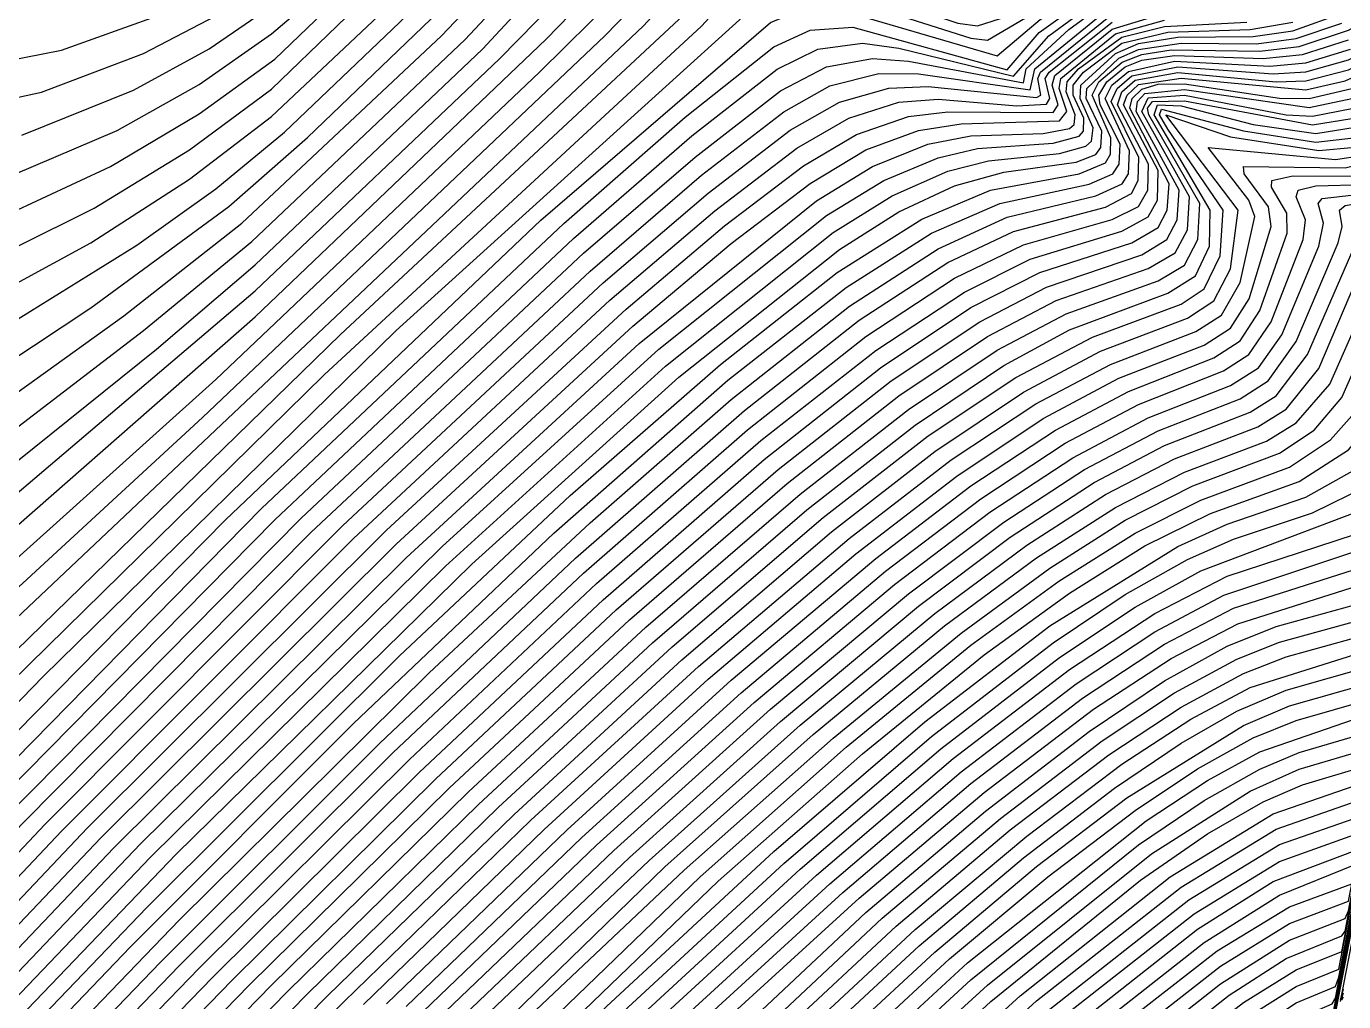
# Model space of a CAD drawing. Header units: inches. Extents: x 2608994 to 2618701, y 1261813 to 1271655.
# Drawn here: x 2616930.8 to 2617412.2, y 1262552.3 to 1262908.6 of the extents above; entities that cross this region are included whole.
import ezdxf

# ---------------------------------------------------------------- set-up
doc = ezdxf.new("R2010")
doc.units = ezdxf.units.IN
doc.header["$MEASUREMENT"] = 0

msp = doc.modelspace()

# ---------------------------------------------------------------- linework, layer by layer
for points, elevation in [([(2617411, 1262552.34), (2617800.97, 1264571.92), (2618072.8, 1266014.81), (2618196.4, 1266682.41), (2618279.2, 1267141.18)], 410), ([(2616766.14, 1262375.32), (2617303.41, 1262494.72), (2617309.55, 1262497.12), (2617345.6, 1262528.8), (2617375.6, 1262552.03), (2617394.8, 1262563.91), (2617411.6, 1262570.64), (2617794.64, 1264558.72), (2617975.6, 1265521.68), (2618206, 1266772.48), (2618268.4, 1267128.17)], 402), ([(2616700.09, 1262362.12), (2617296.59, 1262494.72), (2617301.69, 1262497.12), (2617339.6, 1262530.58), (2617370.4, 1262554.72), (2617391.2, 1262568.07), (2617411.6, 1262576.35), (2617412.8, 1262578.04), (2617520.8, 1263144.33), (2617794.17, 1264558.72), (2617966, 1265473.52), (2618197.6, 1266730.6), (2618260, 1267085.25)], 401), ([(2616451.68, 1262312.92), (2617131.65, 1262462.32), (2617261.37, 1262492.32), (2617267.57, 1262494.72), (2617319.2, 1262540.92), (2617361.2, 1262573.94), (2617388.8, 1262591.26), (2617416.4, 1262602.37), (2617520.8, 1263153.33), (2617787.45, 1264533.52), (2617876, 1265004.25), (2618128, 1266364.51), (2618206, 1266797.91), (2618255.2, 1267084.32)], 397), ([(2617189.84, 1262459.32), (2617363.44, 1262498.32), (2617367.12, 1262499.52), (2617392.4, 1262520.09), (2617404.4, 1262526.6), (2617405.6, 1262529.26), (2617798.65, 1264562.32), (2618044, 1265864.12), (2618174.8, 1266569.07), (2618264.8, 1267065.38)], 409), ([(2616258.68, 1262274.52), (2617060.14, 1262450.32), (2617233.01, 1262489.92), (2617242.68, 1262493.52), (2617304.8, 1262549.62), (2617355.58, 1262589.52), (2617388.8, 1262609.71), (2617418.8, 1262620.2), (2617523.2, 1263172.57), (2617796.08, 1264586.32), (2617985.2, 1265599.93), (2618131.6, 1266397.21), (2618202.4, 1266793.6), (2618246.8, 1267055.65)], 394), ([(2616644.89, 1262351.32), (2617285.74, 1262493.52), (2617292.45, 1262495.92), (2617333.6, 1262532.38), (2617367.2, 1262558.84), (2617392.4, 1262574.79), (2617412.8, 1262582.67), (2617414, 1262585.5), (2617519.6, 1263140.34), (2617793.47, 1264557.52), (2617951.6, 1265399.6), (2618186.84, 1266675.52), (2618251.6, 1267042.43)], 400), ([(2617134.79, 1262448.52), (2617356.67, 1262498.32), (2617388.8, 1262523.73), (2617405.6, 1262532.92), (2617406.8, 1262536.86), (2617798.18, 1264562.32), (2618039.2, 1265841.93), (2618170, 1266547.22), (2618258.8, 1267037.05)], 408), ([(2615757.12, 1262174.92), (2616140.27, 1262261.92), (2616400.53, 1262318.32), (2616696.4, 1262380.17), (2617051.85, 1262458.72), (2617163.38, 1262485.12), (2617175.78, 1262489.92), (2617262.8, 1262570.44), (2617300, 1262601.65), (2617332.92, 1262626.72), (2617375.6, 1262653.23), (2617392.4, 1262660.36), (2617426, 1262669.99), (2617427.2, 1262673.42), (2617519.6, 1263171.63), (2617790.46, 1264576.72), (2618036.8, 1265908.9), (2618134, 1266446.91), (2618196.4, 1266806.34), (2618228.8, 1267013.51)], 386), ([(2616324.79, 1262287.72), (2617087.59, 1262455.12), (2617243.82, 1262491.12), (2617251.85, 1262494.72), (2617309.6, 1262546.7), (2617357.6, 1262584.4), (2617388.8, 1262603.55), (2617417.6, 1262613.87), (2617524.4, 1263176.57), (2617806.27, 1264637.92), (2618051.2, 1265953.57), (2618203.6, 1266794.99), (2618240.8, 1267011.62)], 395), ([(2615691.2, 1262161.72), (2616108.4, 1262256.59), (2616382.31, 1262315.92), (2616694, 1262380.86), (2617046.07, 1262458.72), (2617156.78, 1262485.12), (2617166.47, 1262488.72), (2617257.11, 1262572.72), (2617295.2, 1262604.81), (2617328.48, 1262630.32), (2617352.8, 1262646.76), (2617373.2, 1262658.38), (2617391.2, 1262666.07), (2617427.2, 1262676.3), (2617428.4, 1262681), (2617463.2, 1262874.84), (2617519.6, 1263173.84), (2617789.98, 1264576.72), (2618032, 1265886.39), (2618114.34, 1266339.52), (2618190.4, 1266777), (2618224, 1266991)], 385), ([(2617068.78, 1262435.32), (2617349.62, 1262498.32), (2617386.4, 1262528.24), (2617406.8, 1262539.25), (2617797.25, 1264559.92), (2618022.4, 1265755.47), (2618155.6, 1266473.12), (2618248, 1266981.71)], 407), ([(2615635.69, 1262150.92), (2616085.6, 1262253.28), (2616372.4, 1262315.3), (2616692.8, 1262381.82), (2617034.96, 1262457.52), (2617146.1, 1262483.92), (2617158.73, 1262488.72), (2617255.6, 1262578.67), (2617296.4, 1262612.81), (2617331.2, 1262639.06), (2617356.4, 1262655.54), (2617378, 1262667.02), (2617428.4, 1262682.91), (2617465.6, 1262889.64), (2617520.8, 1263182.35), (2617789.5, 1264576.72), (2618028.4, 1265870.44), (2618113.87, 1266339.52), (2618186.8, 1266761.98), (2618220.4, 1266977.24)], 384), ([(2616380.12, 1262298.52), (2617104.19, 1262457.52), (2617250.54, 1262491.12), (2617259.73, 1262494.72), (2617314.4, 1262543.8), (2617358.8, 1262578.73), (2617386.4, 1262596.16), (2617416.4, 1262607.55), (2617417.6, 1262609.8), (2617500.4, 1263049.2), (2617781.47, 1264504.72), (2617844.85, 1264840.72), (2618093.2, 1266178.26), (2618176, 1266634.38), (2618232.4, 1266955.27)], 396), ([(2616573.17, 1262336.92), (2617175.74, 1262469.52), (2617278.96, 1262493.52), (2617284.65, 1262495.92), (2617330, 1262536.22), (2617367.2, 1262565.27), (2617392.4, 1262580.87), (2617414, 1262589), (2617790.7, 1264545.52), (2617919.2, 1265229.29), (2618165.2, 1266560.44), (2618236, 1266958.01)], 399), ([(2615569.79, 1262137.72), (2615765.2, 1262183.28), (2616054.4, 1262248.15), (2616356.91, 1262313.52), (2616691.6, 1262382.77), (2617034.5, 1262458.72), (2617139.52, 1262483.92), (2617150.83, 1262488.72), (2617248.69, 1262579.92), (2617290.4, 1262615.07), (2617326.4, 1262642.47), (2617352.8, 1262659.95), (2617375.6, 1262672.25), (2617391.2, 1262678.3), (2617428.4, 1262688.64), (2617429.6, 1262690.1), (2617464.4, 1262884.98), (2617520.8, 1263184.57), (2617789.25, 1264577.92), (2618027.2, 1265867.63), (2618122, 1266393.57), (2618183.2, 1266746.94), (2618215.6, 1266954.62)], 383), ([(2617013.73, 1262424.52), (2617338.88, 1262497.12), (2617342.22, 1262498.32), (2617384, 1262532.78), (2617408, 1262546.11), (2617797, 1264561.12), (2618017.6, 1265733.2), (2618148.4, 1266438.16), (2618240.8, 1266946.6)], 406), ([(2616192.62, 1262261.32), (2616387.11, 1262305.12), (2617043.56, 1262447.92), (2617226.31, 1262489.92), (2617234.8, 1262493.52), (2617300, 1262552.55), (2617352.8, 1262594.12), (2617387.6, 1262615.3), (2617420, 1262626.67), (2617502.8, 1263068.27), (2617780.29, 1264505.92), (2617847.12, 1264861.12), (2618054.8, 1265980.65), (2618186.8, 1266710.14), (2618226.4, 1266939.14)], 393), ([(2615503.93, 1262124.52), (2615724.4, 1262175.96), (2616029.2, 1262244.36), (2616344.09, 1262312.32), (2616689.2, 1262383.47), (2617018.1, 1262456.32), (2617128.87, 1262482.72), (2617141.68, 1262487.52), (2617243.6, 1262582.77), (2617286.8, 1262619.26), (2617324, 1262647.61), (2617350.4, 1262665.11), (2617373.2, 1262677.48), (2617388.8, 1262683.67), (2617429.6, 1262694.94), (2617430.8, 1262697.67), (2617464.4, 1262886.79), (2617520.8, 1263186.78), (2617788.55, 1264576.72), (2618022.4, 1265845.05), (2618117.2, 1266371.24), (2618178.4, 1266724.68), (2618210.8, 1266931.98)], 382), ([(2616953.21, 1262412.52), (2617331.94, 1262497.12), (2617379.07, 1262535.52), (2617394.8, 1262545.83), (2617408, 1262551.48), (2617409.2, 1262553.62), (2617796.53, 1264561.12), (2618012.8, 1265710.91), (2618143.6, 1266416.21), (2618236, 1266924.91)], 405), ([(2615443.22, 1262112.52), (2615683.6, 1262168.67), (2616000.4, 1262239.8), (2616331.18, 1262311.12), (2616687.52, 1262384.32), (2617017.64, 1262457.52), (2617122.3, 1262482.72), (2617133.78, 1262487.52), (2617237.6, 1262584.83), (2617281.28, 1262621.92), (2617319.2, 1262651.06), (2617346.8, 1262669.55), (2617369.6, 1262682.16), (2617387.6, 1262689.42), (2617430.8, 1262701.24), (2617432, 1262705.33), (2617464.4, 1262888.59), (2617520.8, 1263189), (2617788.3, 1264577.92), (2618020, 1265835.63), (2618113.6, 1266355.64), (2618174.8, 1266709.59), (2618207.2, 1266918.12)], 381), ([(2616137.23, 1262250.52), (2616363.9, 1262301.52), (2617032.42, 1262446.72), (2617219.53, 1262489.92), (2617225.56, 1262492.32), (2617294, 1262554.48), (2617348.85, 1262597.92), (2617386.4, 1262620.91), (2617420, 1262632.44), (2617423.6, 1262646.19), (2617517.2, 1263145.74), (2617793.31, 1264576.72), (2618052.4, 1265971.37), (2618153.2, 1266526.13), (2618219.2, 1266902.96)], 392), ([(2615382.51, 1262100.52), (2615644, 1262161.67), (2615976.4, 1262236.33), (2616320.8, 1262310.47), (2616685.6, 1262385.12), (2617006.58, 1262456.32), (2617111.69, 1262481.52), (2617124.6, 1262486.32), (2617182.4, 1262541.97), (2617235.2, 1262590.09), (2617280.8, 1262628.68), (2617320.84, 1262659.12), (2617349.2, 1262677.65), (2617373.49, 1262690.32), (2617420, 1262705.07), (2617432, 1262707.52), (2617466.8, 1262903.47), (2617523.2, 1263203.82), (2617787.6, 1264576.72), (2618017.6, 1265826.2), (2618111.2, 1266346.81), (2618171.2, 1266694.49), (2618202.4, 1266895.37)], 380), ([(2616065.89, 1262236.12), (2616335.09, 1262296.72), (2616999.58, 1262440.72), (2617208.86, 1262488.72), (2617217.76, 1262492.32), (2617283.26, 1262552.32), (2617338.01, 1262596.72), (2617362.4, 1262613.62), (2617382.8, 1262625.36), (2617397.2, 1262631.56), (2617421.2, 1262638.76), (2617423.6, 1262647.67), (2617518.4, 1263154.23), (2617792.84, 1264576.72), (2618048.8, 1265955.53), (2618149.6, 1266510.72), (2618215.6, 1266888.09)], 391), ([(2615316.68, 1262087.32), (2615598.4, 1262153.31), (2615945.2, 1262231.29), (2616305.12, 1262308.72), (2616684.4, 1262386.07), (2617000.82, 1262456.32), (2617105.14, 1262481.52), (2617116.74, 1262486.32), (2617175.1, 1262542.72), (2617229.2, 1262592.18), (2617276, 1262631.97), (2617316.8, 1262663.17), (2617346.8, 1262682.87), (2617372, 1262696.02), (2617418.8, 1262711.08), (2617433.2, 1262714.3), (2617465.6, 1262898.72), (2617522, 1263199.73), (2617787.35, 1264577.92), (2618014, 1265810.15), (2618106.4, 1266324.39), (2618166.4, 1266672.13), (2618198.8, 1266881.49)], 379), ([(2616506.98, 1262323.72), (2617148.28, 1262464.72), (2617268.12, 1262492.32), (2617276.77, 1262495.92), (2617326.4, 1262540.07), (2617366, 1262570.86), (2617392.4, 1262586.96), (2617415.2, 1262595.38), (2617523.2, 1263163.56), (2617789.53, 1264541.92), (2617897.6, 1265116.79), (2618147.2, 1266465.68), (2618221.6, 1266881.16)], 398), ([(2615999.91, 1262222.92), (2616308.8, 1262292.5), (2616966.74, 1262434.72), (2617198.1, 1262487.52), (2617209.86, 1262492.32), (2617282, 1262558.36), (2617342, 1262606.32), (2617378, 1262629.16), (2617396, 1262637.21), (2617422.4, 1262645.08), (2617423.6, 1262649.19), (2617518.4, 1263156.46), (2617792.36, 1264576.72), (2618046.4, 1265946.22), (2618139.83, 1266460.72), (2618212, 1266873.21)], 390), ([(2616881.7, 1262398.12), (2617321.13, 1262495.92), (2617326.59, 1262498.32), (2617375.6, 1262539.33), (2617394.8, 1262551.85), (2617409.2, 1262557.8), (2617410.4, 1262561.19), (2617795.82, 1264559.92), (2617999.6, 1265643.59), (2618131.6, 1266355.08), (2618225.2, 1266869.6)], 404), ([(2615255.97, 1262075.32), (2615557.6, 1262146.08), (2615920, 1262227.6), (2616294.4, 1262308.03), (2616682, 1262386.77), (2616989.78, 1262455.12), (2617094.55, 1262480.32), (2617107.53, 1262485.12), (2617169.2, 1262544.79), (2617224.4, 1262595.34), (2617272.49, 1262636.32), (2617314.4, 1262668.4), (2617343.2, 1262687.4), (2617368.4, 1262700.8), (2617418.8, 1262717.62), (2617433.2, 1262720.02), (2617434.4, 1262722.37), (2617466.8, 1262907.07), (2617523.2, 1263208.25), (2617786.87, 1264577.92), (2618011.6, 1265800.7), (2618104, 1266315.53), (2618162.8, 1266656.98), (2618194, 1266858.62)], 378), ([(2615944.48, 1262212.12), (2616282.62, 1262288.32), (2616694, 1262376.01), (2616950.21, 1262432.32), (2617191.45, 1262487.52), (2617200.7, 1262491.12), (2617276, 1262560.32), (2617337.2, 1262609.56), (2617361.2, 1262625.83), (2617381.6, 1262637.28), (2617396, 1262643.29), (2617423.6, 1262651.42), (2617424.8, 1262656.76), (2617518.4, 1263158.68), (2617791.88, 1264576.72), (2618042.8, 1265930.35), (2618138.98, 1266460.72), (2618207.2, 1266851.17)], 389), ([(2615195.26, 1262063.32), (2615512, 1262137.77), (2615890, 1262222.88), (2616280, 1262306.59), (2616680.8, 1262387.72), (2616984.03, 1262455.12), (2617088.03, 1262480.32), (2617099.69, 1262485.12), (2617162, 1262545.64), (2617219.6, 1262598.52), (2617269.51, 1262641.12), (2617312, 1262673.66), (2617343.2, 1262694.09), (2617369.6, 1262707.7), (2617429.6, 1262727.33), (2617433.2, 1262732.77), (2617434.4, 1262725.89), (2617471.6, 1262935.08), (2617526.8, 1263229.41), (2617786.17, 1264576.72), (2618005.6, 1265771.38), (2618098, 1266286.26), (2618158, 1266634.55), (2618190.4, 1266844.71)], 377), ([(2616832.16, 1262388.52), (2617314.26, 1262495.92), (2617376.8, 1262546.55), (2617394.8, 1262557.88), (2617410.4, 1262564.12), (2617795.12, 1264558.72), (2617991.2, 1265601.94), (2618124.4, 1266320.02), (2618219.2, 1266841.14)], 403), ([(2615878.52, 1262198.92), (2616193.44, 1262270.32), (2616700, 1262378.52), (2617068.76, 1262459.92), (2617180.71, 1262486.32), (2617192.82, 1262491.12), (2617274.8, 1262566.44), (2617340.06, 1262618.32), (2617362.4, 1262633.06), (2617381.6, 1262643.54), (2617424.8, 1262658.54), (2617520.8, 1263173.46), (2617791.18, 1264575.52), (2618039.2, 1265914.46), (2618138.8, 1266464.39), (2618203.6, 1266836.24)], 388), ([(2615812.59, 1262185.72), (2616161.2, 1262264.86), (2616698.8, 1262379.48), (2617068.31, 1262461.12), (2617174.09, 1262486.32), (2617183.6, 1262489.92), (2617268.2, 1262567.92), (2617304.07, 1262597.92), (2617336, 1262622.16), (2617358.8, 1262637.37), (2617379.2, 1262648.67), (2617394.8, 1262655.05), (2617424.8, 1262663.67), (2617426, 1262665.89), (2617519.6, 1263169.41), (2617790.93, 1264576.72), (2618039.2, 1265918.24), (2618136.4, 1266455.65), (2618200, 1266821.3)], 387), ([(2616780.51, 1262458.72), (2616929.2, 1262617.09), (2617034.8, 1262723.72), (2617136.8, 1262819.23), (2617177.6, 1262854.21), (2617207.6, 1262877.39), (2617224.4, 1262886.87), (2617242.4, 1262891.42), (2617256.8, 1262891.23), (2617297.6, 1262885.41), (2617299.36, 1262893.12), (2617325.2, 1262914.22), (2617340.8, 1262919.1), (2617372, 1262923.11), (2617388.8, 1262927.57), (2617411.6, 1262938.02), (2617435.6, 1262953.48), (2617440.4, 1262946.19), (2617446.4, 1262922.55), (2617448.8, 1262925.14), (2617468, 1263010.82), (2617518.4, 1263268.1), (2617772.43, 1264598.32)], 340), ([(2616923.1, 1262619.52), (2617031.2, 1262728.94), (2617134.4, 1262825.7), (2617175.2, 1262860.84), (2617206.4, 1262885.06), (2617223.2, 1262893.86), (2617240, 1262896.91), (2617253.2, 1262895.92), (2617295.2, 1262888.04), (2617296.13, 1262893.12), (2617311.75, 1262907.52), (2617324, 1262916.41), (2617339.6, 1262921.32), (2617370.8, 1262925.63), (2617387.73, 1262930.32), (2617410.4, 1262940.87), (2617435.6, 1262957.33), (2617438, 1262956.16), (2617440.4, 1262951.28), (2617447.6, 1262926.86), (2617448.8, 1262929.08), (2617468, 1263013.95), (2617520.8, 1263283.55), (2617771.6, 1264596.37)], 339), ([(2616751.73, 1262479.12), (2616855.63, 1262596.72), (2616911.36, 1262655.52), (2617039.6, 1262781.3), (2617177.55, 1262908.72), (2617196.8, 1262929.74), (2617201.6, 1262931.51), (2617208.8, 1262930.56), (2617271.2, 1262909.74), (2617278.4, 1262908.8), (2617286.8, 1262911.5), (2617321.6, 1262929.89), (2617364.8, 1262938.13), (2617385.2, 1262945.04), (2617409.2, 1262957.68), (2617438, 1262977.45), (2617442.8, 1262970.69), (2617448.8, 1262950.89), (2617451.2, 1262955.2), (2617470.4, 1263041.43), (2617537.6, 1263385.46), (2617768.46, 1264592.32)], 334), ([(2616754.43, 1262456.32), (2616900.98, 1262614.72), (2617016.8, 1262732.44), (2617127.2, 1262836.63), (2617171.6, 1262875.38), (2617204, 1262901.19), (2617217.2, 1262907.26), (2617232.8, 1262908.27), (2617289.2, 1262892.76), (2617300.95, 1262906.32), (2617320.92, 1262920.72), (2617334.8, 1262925.37), (2617368.4, 1262930.65), (2617386.4, 1262936.08), (2617410.4, 1262947.89), (2617436.8, 1262965.46), (2617441.6, 1262958.32), (2617447.6, 1262936.62), (2617450, 1262940.21), (2617469.2, 1263026.13), (2617529.2, 1263333.01), (2617770.34, 1264594.72)], 337), ([(2616763.5, 1262457.52), (2616922.54, 1262627.92), (2617021.6, 1262728.33), (2617130.8, 1262831.15), (2617174, 1262868.56), (2617205.2, 1262892.96), (2617220.01, 1262900.32), (2617236.4, 1262902.46), (2617249.6, 1262900.67), (2617291.6, 1262890.36), (2617304.53, 1262905.12), (2617322.8, 1262918.69), (2617337.2, 1262923.33), (2617369.6, 1262928.14), (2617386.4, 1262932.96), (2617409.2, 1262943.69), (2617436.8, 1262961.44), (2617441.6, 1262953.13), (2617447.6, 1262931.54), (2617448.8, 1262933.11), (2617468, 1263017.08), (2617522, 1263292.8), (2617770.6, 1264593.52)], 338), ([(2616765.49, 1262476.72), (2616896.29, 1262619.52), (2617003.6, 1262728.28), (2617118.8, 1262837.78), (2617202.8, 1262910.07), (2617214.8, 1262915.01), (2617226.8, 1262915.04), (2617285.6, 1262897.79), (2617301.34, 1262911.12), (2617319.65, 1262923.12), (2617337.2, 1262928.54), (2617369.6, 1262933.71), (2617385.2, 1262938.74), (2617409.26, 1262950.72), (2617436.8, 1262969.39), (2617439.2, 1262968.03), (2617441.6, 1262963.43), (2617447.6, 1262942.41), (2617448.8, 1262941.55), (2617450, 1262944.07), (2617469.2, 1263029.24), (2617531.6, 1263348.43), (2617769.64, 1264593.52)], 336), ([(2616770.79, 1262491.12), (2616878.77, 1262611.12), (2616937.02, 1262671.12), (2617066, 1262797.51), (2617201.6, 1262920.43), (2617208.99, 1262923.12), (2617218.4, 1262922.64), (2617276, 1262904.27), (2617282, 1262903.59), (2617321.6, 1262926.95), (2617337.2, 1262931.19), (2617367.2, 1262935.92), (2617388.8, 1262943.43), (2617410.4, 1262954.91), (2617438, 1262973.37), (2617442.48, 1262966.32), (2617448.8, 1262946.06), (2617450, 1262948.01), (2617469.2, 1263032.35), (2617532.8, 1263357.67), (2617768.94, 1264592.32)], 335), ([(2616737.03, 1262489.92), (2616818.48, 1262590.72), (2616866.97, 1262644.72), (2616910.68, 1262687.92), (2616995.2, 1262765.66), (2617142.21, 1262905.12), (2617160.8, 1262924.39), (2617178.8, 1262947.23), (2617183.6, 1262949.59), (2617188.4, 1262948.82), (2617260.4, 1262924.85), (2617274.8, 1262923.18), (2617290.4, 1262926.73), (2617321.71, 1262938.72), (2617360, 1262945.36), (2617375.6, 1262950.34), (2617404.4, 1262965.15), (2617439.2, 1262989.51), (2617444, 1262983.27), (2617450, 1262965.24), (2617452.4, 1262970.11), (2617470.4, 1263050.73), (2617548.4, 1263450.29), (2617766.36, 1264588.72)], 331), ([(2616744.32, 1262488.72), (2616829.6, 1262590.78), (2616878.8, 1262644.66), (2616925.02, 1262690.32), (2617156.23, 1262908.72), (2617172.8, 1262926.53), (2617185.51, 1262944.72), (2617188.4, 1262945.37), (2617194.9, 1262943.52), (2617264, 1262919.85), (2617274.8, 1262918.55), (2617289.2, 1262922.09), (2617321.6, 1262935.76), (2617361.2, 1262942.85), (2617378.18, 1262948.32), (2617406.8, 1262963.18), (2617438, 1262985.34), (2617440.4, 1262984.57), (2617442.8, 1262980.83), (2617450, 1262960.6), (2617451.2, 1262962.85), (2617469.2, 1263041.67), (2617541.2, 1263410.13), (2617767.06, 1264589.92)], 332), ([(2616755.73, 1262492.32), (2616839.2, 1262589.7), (2616888.92, 1262643.52), (2617045.6, 1262796.03), (2617169.23, 1262911.12), (2617183.26, 1262926.72), (2617191.4, 1262939.92), (2617266.4, 1262915.17), (2617276, 1262913.78), (2617288, 1262917.08), (2617321.6, 1262932.82), (2617362.4, 1262940.34), (2617381.6, 1262946.64), (2617408, 1262960.44), (2617438, 1262981.44), (2617442.8, 1262975.8), (2617448.8, 1262956.27), (2617451.2, 1262958.99), (2617469.63, 1263040.72), (2617538.8, 1263394.7), (2617767.76, 1264591.12)], 333), ([(2616875.86, 1262708.32), (2616978.4, 1262790.7), (2617014.4, 1262821.48), (2617097.52, 1262900.32), (2617144.27, 1262950.72), (2617157.11, 1262961.52), (2617165.6, 1262965.7), (2617172.8, 1262966.36), (2617210, 1262956.63), (2617255.6, 1262941.9), (2617278.4, 1262940.2), (2617294, 1262942.82), (2617323.17, 1262950.72), (2617355.2, 1262955.56), (2617369.6, 1262960.04), (2617402, 1262977.4), (2617440.4, 1263005.68), (2617445.2, 1263001.1), (2617451.2, 1262984.54), (2617453.6, 1262988.63), (2617470.49, 1263063.52), (2617561.6, 1263530.4), (2617764, 1264586.32)], 327), ([(2616899.29, 1262689.12), (2617000, 1262779.63), (2617118.4, 1262891.92), (2617146.23, 1262919.52), (2617167.72, 1262945.92), (2617173.39, 1262950.72), (2617178.8, 1262953.48), (2617183.6, 1262953.45), (2617259.2, 1262929.14), (2617274.8, 1262927.61), (2617290.4, 1262930.73), (2617321.6, 1262941.62), (2617357.6, 1262947.64), (2617373.2, 1262952.41), (2617403.2, 1262967.86), (2617439.2, 1262993.53), (2617444, 1262988.37), (2617450, 1262970.34), (2617452.4, 1262973.84), (2617470.4, 1263053.81), (2617549.6, 1263459.51), (2617765.66, 1264587.52)], 330), ([(2616886.66, 1262703.52), (2617014.4, 1262811.94), (2617103.67, 1262896.72), (2617130.8, 1262924.39), (2617152.43, 1262949.52), (2617162.63, 1262957.92), (2617169.82, 1262961.52), (2617176.4, 1262962.07), (2617210, 1262953.09), (2617256.8, 1262937.67), (2617277.2, 1262936.15), (2617292.8, 1262938.93), (2617322.8, 1262947.74), (2617357.6, 1262953.26), (2617370.8, 1262957.49), (2617402, 1262973.97), (2617440.4, 1263001.64), (2617445.2, 1262996.02), (2617451.2, 1262979.64), (2617452.4, 1262981.52), (2617470.4, 1263059.98), (2617554.4, 1263490.32), (2617764.26, 1264585.12)], 328), ([(2615068.76, 1262038.12), (2615429.2, 1262123.14), (2615834.8, 1262214.57), (2616253.6, 1262304.26), (2616677.2, 1262389.38), (2616967.27, 1262453.92), (2617070.96, 1262479.12), (2617082.64, 1262483.92), (2617147.6, 1262547.38), (2617207.6, 1262602.8), (2617261.6, 1262649.2), (2617306, 1262683.39), (2617332.4, 1262701.04), (2617355.2, 1262713.89), (2617372, 1262721.32), (2617400.8, 1262730.89), (2617421.2, 1262740.9), (2617425.06, 1262744.32), (2617432, 1262759.81), (2617435.6, 1262738.88), (2617535.2, 1263278.06), (2617784.54, 1264573.12)], 375), ([(2615129.47, 1262050.12), (2615471.2, 1262130.58), (2615864.8, 1262219.24), (2616268, 1262305.66), (2616679.6, 1262388.68), (2616973.01, 1262453.92), (2617077.47, 1262479.12), (2617090.46, 1262483.92), (2617154.8, 1262546.51), (2617213.6, 1262600.65), (2617265.03, 1262644.72), (2617308.4, 1262678.08), (2617336, 1262696.48), (2617360, 1262709.75), (2617426, 1262734.62), (2617432, 1262744.93), (2617433.2, 1262745.07), (2617434.4, 1262734.5), (2617435.6, 1262734.84), (2617474, 1262950), (2617530.4, 1263250.58), (2617785.47, 1264575.52)], 376), ([(2614881.57, 1262000.92), (2615300.8, 1262100.42), (2615753.2, 1262202.57), (2616217.01, 1262301.52), (2616672.4, 1262391.98), (2616944.84, 1262452.72), (2617043.47, 1262476.72), (2617056.36, 1262481.52), (2617177.02, 1262597.92), (2617230.4, 1262645.22), (2617276, 1262682.49), (2617308.09, 1262705.92), (2617336, 1262723.48), (2617360, 1262735.55), (2617392.4, 1262747.54), (2617407.39, 1262757.52), (2617415.2, 1262766.38), (2617430.8, 1262801.72), (2617436.8, 1262756.23), (2617446.4, 1262801.69), (2617486, 1263022.75), (2617548.4, 1263354.17), (2617782.21, 1264568.32)], 372), ([(2614947.3, 1262014.12), (2615342.8, 1262107.78), (2615778.4, 1262206.1), (2616227.2, 1262302), (2616674.8, 1262391.28), (2616955.81, 1262453.92), (2617053.95, 1262477.92), (2617065.6, 1262482.72), (2617183.6, 1262596.29), (2617236.4, 1262642.89), (2617280.8, 1262678.95), (2617312, 1262701.58), (2617339.6, 1262718.81), (2617363.6, 1262730.67), (2617396, 1262742.38), (2617413.94, 1262753.92), (2617418.8, 1262759.66), (2617430.8, 1262786.85), (2617432, 1262786.1), (2617435.6, 1262749.45), (2617436.8, 1262751.96), (2617542.4, 1263320.4), (2617782.91, 1264569.52)], 373), ([(2615008.03, 1262026.12), (2615388.4, 1262116.01), (2615809.6, 1262210.98), (2616241.6, 1262303.37), (2616676, 1262390.33), (2616956.28, 1262452.72), (2617060.44, 1262477.92), (2617073.4, 1262482.72), (2617142.8, 1262550.55), (2617204, 1262607.12), (2617259.2, 1262654.55), (2617304.8, 1262689.57), (2617351.6, 1262718.62), (2617369.6, 1262726.72), (2617398.4, 1262736.63), (2617416.4, 1262746.71), (2617421.63, 1262751.52), (2617432, 1262774.07), (2617435.6, 1262743.48), (2617541.2, 1263311.84), (2617783.61, 1264570.72)], 374), ([(2614760.09, 1261976.92), (2615213.2, 1262084.94), (2615695.6, 1262194.02), (2616189.37, 1262299.12), (2616670, 1262393.89), (2616928.18, 1262451.52), (2617026.54, 1262475.52), (2617039.33, 1262480.32), (2617164.19, 1262601.52), (2617218.4, 1262649.93), (2617266.4, 1262689.6), (2617300, 1262714.47), (2617328.8, 1262732.86), (2617354, 1262745.79), (2617384, 1262757.13), (2617394.8, 1262763.71), (2617407.14, 1262777.92), (2617430.8, 1262831.48), (2617436.8, 1262766.28), (2617438, 1262769.09), (2617451.2, 1262832.44), (2617492, 1263059.14), (2617558, 1263409.1), (2617780.81, 1264565.92)], 370), ([(2614820.83, 1261988.92), (2615260, 1262093.36), (2615726.8, 1262198.81), (2616204.4, 1262300.56), (2616671.2, 1262392.94), (2616933.88, 1262451.52), (2617032.94, 1262475.52), (2617048.55, 1262481.52), (2617112.78, 1262545.12), (2617171.26, 1262600.32), (2617225.6, 1262648.59), (2617272.4, 1262686.97), (2617304.8, 1262710.7), (2617332.4, 1262728.17), (2617357.11, 1262740.72), (2617388.8, 1262752.65), (2617401.43, 1262761.12), (2617411.6, 1262773.03), (2617430.8, 1262816.6), (2617436.8, 1262760.91), (2617448.8, 1262817.07), (2617489.6, 1263044.19), (2617556.8, 1263400.51), (2617781.29, 1264565.92)], 371), ([(2616174.4, 1262297.71), (2616667.6, 1262394.59), (2616917.24, 1262450.32), (2617016.05, 1262474.32), (2617031.5, 1262480.32), (2617097.78, 1262546.32), (2617158.4, 1262603.92), (2617213.6, 1262653.35), (2617262.8, 1262694.12), (2617296.4, 1262719.08), (2617325.2, 1262737.57), (2617350.4, 1262750.63), (2617380.81, 1262762.32), (2617391.2, 1262768.74), (2617403.2, 1262783.64), (2617426, 1262837.44), (2617430.8, 1262838.94), (2617436.8, 1262773.29), (2617438, 1262773.46), (2617452.4, 1262841.35), (2617496.8, 1263087.03), (2617565.2, 1263449.13), (2617780.11, 1264564.72)], 369), ([(2616818.09, 1262715.52), (2616954.4, 1262805.8), (2617004.8, 1262842.79), (2617033.6, 1262867.97), (2617087.6, 1262919.99), (2617126, 1262960.26), (2617140.4, 1262972.58), (2617152.4, 1262978.41), (2617163.2, 1262979.07), (2617205.2, 1262968.53), (2617255.6, 1262953.55), (2617268.8, 1262951.6), (2617283.2, 1262951.78), (2617351.6, 1262963.32), (2617367.2, 1262968.16), (2617400.8, 1262986.88), (2617441.6, 1263017.89), (2617446.4, 1263013.98), (2617452.4, 1262998.79), (2617458.4, 1263016.87), (2617472.8, 1263084.36), (2617753.55, 1264537.12)], 324), ([(2616844.82, 1262715.52), (2616966.4, 1262802.92), (2617009.6, 1262836.75), (2617082.48, 1262905.12), (2617128.03, 1262953.12), (2617145.8, 1262968.72), (2617157.2, 1262974.23), (2617166.8, 1262974.76), (2617207.6, 1262964.36), (2617255.6, 1262949.69), (2617280.8, 1262947.95), (2617324, 1262956.67), (2617352.8, 1262960.72), (2617368.4, 1262965.61), (2617400.8, 1262983.46), (2617441.6, 1263013.86), (2617446.4, 1263008.93), (2617452.4, 1262994.05), (2617459.6, 1263018.72), (2617473.31, 1263083.92), (2617753.8, 1264535.92)], 325), ([(2616900.4, 1262784.82), (2616971.2, 1262828.64), (2617000, 1262849.25), (2617025.2, 1262869.9), (2617080.4, 1262922.77), (2617123.6, 1262967.04), (2617133.2, 1262975.24), (2617142.8, 1262980.91), (2617151.2, 1262983.43), (2617159.6, 1262983.39), (2617255.6, 1262957.37), (2617270, 1262955.27), (2617284.4, 1262955.42), (2617350.4, 1262965.92), (2617367.2, 1262971.19), (2617400.83, 1262990.32), (2617441.6, 1263021.82), (2617444, 1263021.58), (2617446.4, 1263018.94), (2617452.4, 1263004.23), (2617453.6, 1263004.17), (2617460.8, 1263030.39), (2617473.05, 1263088.72), (2617753.07, 1264537.12)], 323), ([(2616963.33, 1262475.52), (2617040.8, 1262554.26), (2617109.04, 1262620.72), (2617170.4, 1262677.23), (2617225.02, 1262723.92), (2617262.8, 1262753.29), (2617295.2, 1262774.99), (2617323.36, 1262789.92), (2617355.2, 1262801.96), (2617364.8, 1262808.38), (2617370.8, 1262820.05), (2617373.68, 1262841.52), (2617347.26, 1262876.32), (2617370.8, 1262868.2), (2617403.2, 1262863.21), (2617416.4, 1262864.45), (2617432, 1262870.34), (2617440.4, 1262816.96), (2617441.6, 1262819.66), (2617470.4, 1262957.39), (2617565.2, 1263467.67), (2617768.17, 1264521.52)], 361), ([(2616971.27, 1262475.52), (2617046.99, 1262552.32), (2617115.2, 1262618.57), (2617176.4, 1262674.72), (2617231.47, 1262721.52), (2617268.8, 1262750.24), (2617299.72, 1262770.72), (2617327.01, 1262785.12), (2617358.25, 1262797.12), (2617367.52, 1262803.12), (2617374.4, 1262814.99), (2617379.76, 1262839.12), (2617377.52, 1262845.12), (2617362.65, 1262864.32), (2617409.2, 1262859.96), (2617418.8, 1262861.45), (2617432, 1262866.13), (2617436.52, 1262841.52), (2617439.2, 1262812.66), (2617440.4, 1262812.01), (2617441.6, 1262815.43), (2617468, 1262942.09), (2617562.8, 1263452.75), (2617768.65, 1264521.52)], 362), ([(2616158.8, 1262296.2), (2616666.4, 1262395.55), (2616911.56, 1262450.32), (2617009.66, 1262474.32), (2617022.31, 1262479.12), (2617090.89, 1262547.52), (2617151.2, 1262605.02), (2617206.4, 1262654.71), (2617256.8, 1262696.77), (2617290.4, 1262722.02), (2617320.98, 1262741.92), (2617346.8, 1262755.46), (2617378, 1262767.64), (2617387.6, 1262773.69), (2617399.02, 1262788.72), (2617417.3, 1262830.72), (2617418.18, 1262839.12), (2617430.8, 1262842.88), (2617438, 1262778.14), (2617454.8, 1262856.65), (2617542.4, 1263331.72), (2617768.6, 1264509.46)], 368), ([(2617054, 1262551.21), (2617120, 1262615.15), (2617180, 1262670.09), (2617234, 1262715.96), (2617270.8, 1262744.32), (2617302.4, 1262765.36), (2617330, 1262780.03), (2617361.2, 1262792.17), (2617370.8, 1262798.32), (2617377.68, 1262809.12), (2617385.67, 1262835.52), (2617384.71, 1262842.72), (2617375.87, 1262854.72), (2617375.6, 1262857.47), (2617412.8, 1262856.87), (2617432, 1262861.83), (2617436.18, 1262837.92), (2617439.2, 1262805.85), (2617445.2, 1262826.58), (2617465.6, 1262926.8), (2617568.8, 1263481.93), (2617767.4, 1264509.51)], 363), ([(2617062.4, 1262551.47), (2617128.4, 1262615.13), (2617188.4, 1262669.72), (2617241.2, 1262714.19), (2617276, 1262740.74), (2617306.92, 1262761.12), (2617333.6, 1262775.24), (2617364.8, 1262787.49), (2617374.4, 1262793.76), (2617381.6, 1262804.8), (2617391.55, 1262833.12), (2617391.5, 1262840.32), (2617385.84, 1262849.92), (2617385.93, 1262852.32), (2617393.6, 1262854), (2617416.4, 1262853.85), (2617430.8, 1262858.58), (2617432, 1262857.46), (2617439.2, 1262800.21), (2617445.2, 1262823.02), (2617463.2, 1262911.54), (2617561.6, 1263441.83), (2617767.4, 1264509)], 364), ([(2617069.6, 1262550.55), (2617133.82, 1262612.32), (2617192, 1262665.14), (2617244.75, 1262709.52), (2617279.6, 1262736.02), (2617310.47, 1262756.32), (2617337.2, 1262770.44), (2617368.34, 1262782.72), (2617377.56, 1262788.72), (2617385.73, 1262800.72), (2617397.39, 1262830.72), (2617398.21, 1262837.92), (2617394.82, 1262846.32), (2617395.59, 1262848.72), (2617402, 1262850.35), (2617420, 1262850.9), (2617430.8, 1262854.66), (2617434.58, 1262837.92), (2617439.2, 1262795.17), (2617460.8, 1262896.28), (2617556.8, 1263414.31), (2617767.67, 1264508.92)], 365), ([(2617075.87, 1262548.72), (2617139.2, 1262609.49), (2617196.8, 1262661.64), (2617248.11, 1262704.72), (2617282.9, 1262731.12), (2617313.2, 1262751.04), (2617340.8, 1262765.63), (2617370.8, 1262777.38), (2617381.06, 1262783.92), (2617389.63, 1262795.92), (2617403.11, 1262828.32), (2617404.84, 1262836.72), (2617402.94, 1262843.92), (2617404.4, 1262845.68), (2617422.4, 1262847.79), (2617430.8, 1262850.74), (2617434.1, 1262835.52), (2617438, 1262789.32), (2617442.8, 1262804.88), (2617459.6, 1262887.23), (2617552, 1263386.78), (2617768, 1264508.92)], 366), ([(2617083.99, 1262548.72), (2617145.49, 1262607.52), (2617202.7, 1262659.12), (2617253.2, 1262701.33), (2617288, 1262727.51), (2617317.5, 1262746.72), (2617344.4, 1262760.82), (2617374.4, 1262772.54), (2617384.64, 1262779.12), (2617394.82, 1262793.52), (2617410.18, 1262829.52), (2617411.61, 1262835.52), (2617410.73, 1262841.52), (2617412.8, 1262843.18), (2617431.03, 1262846.32), (2617433.32, 1262835.52), (2617438, 1262783.3), (2617457.2, 1262871.94), (2617548.4, 1263365.57), (2617768.39, 1264508.92)], 367), ([(2616910, 1262893.4), (2616943.6, 1262899.89), (2616978.4, 1262912.3), (2617001.2, 1262923.82), (2617022.8, 1262937.93), (2617094.64, 1263003.52), (2617105.34, 1263010.72), (2617115.19, 1263014.32), (2617123.6, 1263015.19), (2617133.2, 1263014.02), (2617261.6, 1262981.75), (2617279.6, 1262979.47), (2617297.6, 1262979.57), (2617345.6, 1262984.96), (2617366, 1262992.08), (2617400.8, 1263014.25), (2617445.2, 1263050.86), (2617450, 1263048.33), (2617456, 1263037.17), (2617457.2, 1263039.78), (2617471.6, 1263102.55), (2617519.6, 1263357.82), (2617598.8, 1263754.47)], 316), ([(2616899.2, 1262876.55), (2616936.4, 1262884.63), (2616973.6, 1262898.66), (2617000, 1262912.5), (2617022.8, 1262927.91), (2617098.4, 1262997.92), (2617109.2, 1263005.49), (2617118.8, 1263009.36), (2617127.2, 1263010.57), (2617136.8, 1263009.68), (2617260.4, 1262978.4), (2617278.4, 1262976.12), (2617296.4, 1262976.32), (2617346.8, 1262982.32), (2617366, 1262989.01), (2617399.6, 1263009.95), (2617445.2, 1263046.83), (2617450, 1263043.31), (2617454.8, 1263032.55), (2617457.2, 1263036.14), (2617471.6, 1263099.53), (2617518.4, 1263348.01), (2617595.2, 1263733.04)], 317), ([(2616929.2, 1262868.83), (2616970, 1262885.34), (2616997.6, 1262900.37), (2617021.6, 1262916.89), (2617102.59, 1262992.72), (2617112.8, 1263000.13), (2617123.6, 1263004.75), (2617132, 1263006), (2617141.6, 1263005.08), (2617260.4, 1262974.81), (2617277.2, 1262972.75), (2617294, 1262972.93), (2617346.8, 1262979.48), (2617366, 1262985.94), (2617400.8, 1263007.41), (2617444, 1263042.45), (2617448.8, 1263040.07), (2617454.8, 1263027.36), (2617456, 1263029.1), (2617471.6, 1263096.51), (2617518.4, 1263344.36), (2617590.4, 1263705.44)], 318), ([(2616918.4, 1262851.16), (2616964, 1262870.6), (2616994, 1262887.39), (2617020.4, 1262905.83), (2617037.2, 1262920.31), (2617106.8, 1262987.56), (2617117.6, 1262995.52), (2617128.4, 1263000.2), (2617136.8, 1263001.48), (2617145.2, 1263000.74), (2617259.2, 1262971.42), (2617276, 1262969.33), (2617291.6, 1262969.5), (2617348, 1262976.84), (2617366, 1262982.88), (2617400.15, 1263003.52), (2617444, 1263038.48), (2617448.8, 1263035.1), (2617454.8, 1263022.82), (2617456, 1263025.31), (2617471.6, 1263093.49), (2617517.2, 1263334.58), (2617588, 1263690.13)], 319), ([(2616911.2, 1262834.02), (2616961.6, 1262857.47), (2616994, 1262876.62), (2617021.6, 1262896.68), (2617110.46, 1262981.92), (2617121.34, 1262990.32), (2617132, 1262995.36), (2617140.4, 1262996.94), (2617148.8, 1262996.4), (2617255.6, 1262968.52), (2617273.6, 1262965.95), (2617290.4, 1262966.11), (2617348, 1262974), (2617366, 1262979.82), (2617400.8, 1263000.57), (2617442.8, 1263034.06), (2617445.2, 1263034.13), (2617447.6, 1263031.9), (2617453.6, 1263018.36), (2617456, 1263021.62), (2617471.6, 1263090.45), (2617516, 1263324.81), (2617584.4, 1263668.67)], 320), ([(2616898, 1262813.56), (2616955.6, 1262842.2), (2616990.4, 1262863.48), (2617020.4, 1262885.64), (2617116.36, 1262978.32), (2617127.2, 1262986.48), (2617136.8, 1262990.94), (2617152.4, 1262992.05), (2617255.6, 1262964.84), (2617271.2, 1262962.52), (2617288, 1262962.58), (2617349.2, 1262971.38), (2617366, 1262976.77), (2617400.8, 1262997.14), (2617442.8, 1263030.15), (2617447.6, 1263026.97), (2617453.6, 1263013.07), (2617454.8, 1263014.63), (2617471.38, 1263086.32), (2617514.8, 1263315.07), (2617578.4, 1263634.87)], 321), ([(2616886, 1262792.34), (2616954.4, 1262829.49), (2616990.4, 1262852.75), (2617020.4, 1262875.64), (2617069.6, 1262922.07), (2617120.89, 1262973.52), (2617130.8, 1262981.29), (2617140.4, 1262986.17), (2617148.8, 1262988.04), (2617156, 1262987.72), (2617255.6, 1262961.13), (2617271.2, 1262958.88), (2617286.8, 1262959.08), (2617350.4, 1262968.76), (2617367.2, 1262974.24), (2617400.8, 1262993.72), (2617442.8, 1263026.14), (2617447.6, 1263021.96), (2617453.6, 1263008.45), (2617454.8, 1263010.77), (2617471.6, 1263084.37), (2617513.6, 1263305.33), (2617577.2, 1263625.7)], 322), ([(2616920.15, 1262471.92), (2617006, 1262560.21), (2617080.4, 1262633.7), (2617146.4, 1262695.44), (2617205.5, 1262746.72), (2617246.83, 1262779.12), (2617279.28, 1262800.72), (2617303.6, 1262813.34), (2617338.4, 1262825.13), (2617347.65, 1262830.72), (2617351.38, 1262837.92), (2617352.16, 1262848.72), (2617336.39, 1262877.52), (2617336.82, 1262881.12), (2617339.6, 1262884.09), (2617354, 1262885.51), (2617399.6, 1262878.98), (2617415.2, 1262882.3), (2617432, 1262890.28), (2617435.99, 1262878.72), (2617441.6, 1262843.55), (2617444, 1262847.78), (2617481.2, 1263027.74)], 356), ([(2616928.08, 1262471.92), (2617012.27, 1262558.32), (2617085.33, 1262630.32), (2617151.2, 1262691.76), (2617208.8, 1262741.61), (2617249.6, 1262773.58), (2617282, 1262795.26), (2617307.2, 1262808.49), (2617340.8, 1262820.18), (2617350.62, 1262825.92), (2617355.09, 1262834.32), (2617355.88, 1262846.32), (2617338.41, 1262877.52), (2617340.8, 1262882.47), (2617354, 1262883.47), (2617391.2, 1262876.31), (2617400.8, 1262875.81), (2617415.2, 1262878.65), (2617432, 1262886.42), (2617435.64, 1262875.12), (2617441.6, 1262838.35), (2617442.8, 1262840.23), (2617453.6, 1262886.38), (2617478.8, 1263012.4)], 357), ([(2616937.19, 1262473.12), (2617020.4, 1262558.3), (2617092.4, 1262628.99), (2617157.14, 1262689.12), (2617213.6, 1262737.75), (2617253.2, 1262768.68), (2617285.6, 1262790.34), (2617310.8, 1262803.65), (2617344.4, 1262815.66), (2617354, 1262821.4), (2617358.97, 1262830.72), (2617359.63, 1262843.92), (2617340.97, 1262876.32), (2617340.57, 1262878.72), (2617342.37, 1262881.12), (2617354, 1262881.45), (2617400.8, 1262872.6), (2617415.2, 1262875.01), (2617432, 1262882.52), (2617435.6, 1262870), (2617441.6, 1262833.41), (2617442.8, 1262836.04), (2617476.4, 1262997.07)], 358), ([(2616945.05, 1262473.12), (2617026.4, 1262556.14), (2617096, 1262624.36), (2617159.6, 1262683.38), (2617216, 1262731.96), (2617255.6, 1262762.94), (2617288, 1262784.72), (2617312, 1262797.69), (2617348, 1262811.11), (2617358.08, 1262817.52), (2617363.2, 1262828.32), (2617363.4, 1262841.52), (2617342.94, 1262876.32), (2617344.21, 1262879.92), (2617352.8, 1262879.61), (2617379.2, 1262872.82), (2617402, 1262869.44), (2617416.4, 1262871.73), (2617432, 1262878.54), (2617436.28, 1262860.72), (2617440.4, 1262828.58), (2617442.8, 1262831.93), (2617475.2, 1262987.99)], 359), ([(2616954.23, 1262474.32), (2617033.6, 1262555.2), (2617103.2, 1262623.19), (2617166.8, 1262681.9), (2617222, 1262729.15), (2617260.4, 1262758.97), (2617292.39, 1262780.32), (2617320.4, 1262795.04), (2617352.8, 1262807.09), (2617361.21, 1262812.72), (2617367.11, 1262824.72), (2617368.2, 1262841.52), (2617348, 1262871.11), (2617344.91, 1262876.32), (2617345.6, 1262878.39), (2617375.6, 1262870.49), (2617402, 1262866.32), (2617415.81, 1262867.92), (2617432, 1262874.48), (2617436.13, 1262855.92), (2617440.4, 1262822.37), (2617441.6, 1262824.05), (2617451.2, 1262864.91), (2617472.8, 1262972.69)], 360), ([(2616861.76, 1262711.92), (2616973.6, 1262797.46), (2617013.2, 1262830.06), (2617091.2, 1262903.85), (2617136.14, 1262951.92)], 326), ([(2616884.93, 1262468.32), (2616979.78, 1262566.72), (2617060, 1262646.76), (2617131.52, 1262714.32), (2617193.2, 1262768.24), (2617235.2, 1262801.24), (2617267.6, 1262822.29), (2617291.6, 1262833.63), (2617325.2, 1262842.61), (2617334.72, 1262847.52), (2617337.17, 1262852.32), (2617337.38, 1262860.72), (2617327.28, 1262881.12), (2617329.4, 1262885.92), (2617334.8, 1262890.57), (2617351.6, 1262893.84), (2617386.4, 1262891.29), (2617398.4, 1262891.98), (2617414, 1262896.4), (2617433.2, 1262906.06), (2617437.51, 1262893.12), (2617442.8, 1262863.43), (2617445.2, 1262867.43), (2617459.6, 1262931.71)], 352), ([(2616896.09, 1262698.72), (2617014.4, 1262802.52), (2617120.83, 1262903.92), (2617142.81, 1262926.72)], 329), ([(2616858.8, 1262465.92), (2616974.8, 1262586.76), (2617067.2, 1262678.61), (2617129.6, 1262737.18), (2617184.43, 1262785.12), (2617227.15, 1262818.72), (2617258, 1262838.21), (2617283.17, 1262848.72), (2617315.6, 1262854.77), (2617325.2, 1262858.71), (2617326.97, 1262861.92), (2617327.12, 1262867.92), (2617320.33, 1262883.52), (2617322.72, 1262888.32), (2617331.32, 1262895.52), (2617338.4, 1262898.36), (2617349.2, 1262900.06), (2617381.6, 1262899.58), (2617396, 1262901.26), (2617414, 1262907.25), (2617433.2, 1262917.84)], 349), ([(2616894.02, 1262469.52), (2616986.77, 1262565.52), (2617064.8, 1262643.18), (2617134.4, 1262708.8), (2617194.4, 1262761.26), (2617237.6, 1262795.28), (2617270, 1262816.57), (2617295.2, 1262828.83), (2617327.6, 1262838.07), (2617337.2, 1262842.85), (2617340.62, 1262848.72), (2617340.88, 1262858.32), (2617329.57, 1262879.92), (2617331.2, 1262884.65), (2617336, 1262888.94), (2617351.6, 1262891.76), (2617387.6, 1262888.37), (2617398.4, 1262888.68), (2617414, 1262892.77), (2617433.2, 1262901.97), (2617436.85, 1262890.72), (2617442.8, 1262858.29), (2617444, 1262860), (2617457.2, 1262916.84)], 353), ([(2616789.6, 1262459.92), (2616937.6, 1262617.08), (2617046.41, 1262726.32), (2617141.6, 1262814.93), (2617180, 1262847.66), (2617210, 1262870.7), (2617228, 1262880.96), (2617246, 1262886.09), (2617260.4, 1262886.59), (2617300, 1262882.68), (2617301.53, 1262883.52), (2617300.42, 1262889.52), (2617301.44, 1262891.92), (2617326.4, 1262912.12)], 341), ([(2616806.58, 1262461.12), (2616953.2, 1262615.82), (2617062.4, 1262724.53), (2617150, 1262805.35), (2617186, 1262835.71), (2617214.8, 1262857.65), (2617234.21, 1262869.12), (2617253.2, 1262875.69), (2617267.6, 1262877.42), (2617306, 1262877.19), (2617307.86, 1262879.92), (2617305.63, 1262887.12), (2617306.69, 1262890.72), (2617327.6, 1262907.62), (2617344.4, 1262912.76)], 343), ([(2616841.8, 1262464.72), (2616976.22, 1262605.12), (2617084, 1262711.38), (2617164.4, 1262784.51), (2617225.6, 1262833.3), (2617247.2, 1262846.71), (2617267.6, 1262855.67), (2617282.42, 1262859.52), (2617308.4, 1262862.22), (2617318, 1262864.84), (2617320.03, 1262866.72), (2617320.62, 1262871.52), (2617315.96, 1262882.32), (2617316.14, 1262887.12), (2617328.8, 1262898.68), (2617337.2, 1262902.31), (2617351.6, 1262904.66), (2617379.2, 1262904.89), (2617393.6, 1262907.04), (2617412.04, 1262913.52)], 347), ([(2616901.88, 1262469.52), (2616994, 1262564.58), (2617070.8, 1262640.78), (2617139.2, 1262705.05), (2617199.2, 1262757.29), (2617241.2, 1262790.24), (2617273.6, 1262811.56), (2617297.6, 1262823.53), (2617331.2, 1262833.83), (2617340.8, 1262839.03), (2617344.14, 1262845.12), (2617344.42, 1262855.92), (2617331.78, 1262879.92), (2617333.11, 1262883.52), (2617337.2, 1262887.32), (2617352.8, 1262889.67), (2617398.4, 1262885.4), (2617412.8, 1262888.71), (2617433.2, 1262897.79), (2617442.8, 1262853.48), (2617444, 1262855.86), (2617457.2, 1262913.58)], 354), ([(2616798.67, 1262461.12), (2616943.6, 1262614.58), (2617050.37, 1262721.52), (2617144, 1262808.54), (2617182.4, 1262841.17), (2617212.4, 1262864.12), (2617231.4, 1262875.12), (2617249.6, 1262880.86), (2617264, 1262881.98), (2617292.8, 1262879.61), (2617303.6, 1262880.19), (2617304.78, 1262882.32), (2617303.13, 1262889.52), (2617304.58, 1262891.92), (2617327.6, 1262910.11)], 342), ([(2616815.69, 1262462.32), (2616958, 1262612.13), (2617066, 1262719.47), (2617152.4, 1262799.05), (2617188.4, 1262829.34), (2617217.2, 1262851.26), (2617237.6, 1262863.48), (2617256.8, 1262870.59), (2617272.4, 1262873.01), (2617308.4, 1262874.06), (2617311, 1262877.52), (2617308.22, 1262885.92), (2617308.88, 1262889.52), (2617328.8, 1262905.85), (2617346.8, 1262910.87)], 344), ([(2616824.77, 1262463.52), (2616962.8, 1262608.47), (2617069.6, 1262714.45), (2617154.8, 1262792.78), (2617219.6, 1262844.93), (2617240, 1262857.42), (2617260.22, 1262865.52), (2617276, 1262868.57), (2617302.4, 1262869.47), (2617312, 1262871.27), (2617313.73, 1262872.72), (2617314.15, 1262876.32), (2617310.8, 1262884.72), (2617311.12, 1262888.32), (2617315.36, 1262893.12), (2617331.2, 1262904.68), (2617346.8, 1262908.6), (2617376.8, 1262910.12)], 345), ([(2616832.67, 1262463.52), (2616972.58, 1262609.92), (2617082.8, 1262718.62), (2617162, 1262790.7), (2617223.2, 1262839.51), (2617244.17, 1262852.32), (2617264, 1262860.6), (2617278.4, 1262863.95), (2617306, 1262865.97), (2617315.6, 1262868.48), (2617317.09, 1262870.32), (2617317.22, 1262875.12), (2617313.38, 1262883.52), (2617313.39, 1262887.12), (2617317.15, 1262891.92), (2617331.2, 1262902.43), (2617348, 1262906.51), (2617378, 1262907.51), (2617393.6, 1262910.19)], 346), ([(2616850.88, 1262465.92), (2616985.6, 1262606.18), (2617093.6, 1262712.13), (2617169.2, 1262780.41), (2617228, 1262827.15), (2617249.6, 1262840.8), (2617270, 1262850.32), (2617288, 1262855.4), (2617314.4, 1262859.03), (2617321.6, 1262861.79), (2617323.52, 1262864.32), (2617323.79, 1262870.32), (2617318.13, 1262882.32), (2617318.34, 1262885.92), (2617330, 1262897.05), (2617337.2, 1262900.16), (2617352.8, 1262902.53), (2617380.4, 1262902.25), (2617394.8, 1262904.17), (2617411.6, 1262909.77)], 348), ([(2616867.91, 1262467.12), (2616968.8, 1262572.22), (2617050.4, 1262653.97), (2617123.6, 1262723.47), (2617187.2, 1262779.33), (2617230.4, 1262813.26), (2617261.6, 1262833.09), (2617286.53, 1262843.92), (2617319.2, 1262850.93), (2617327.88, 1262854.72), (2617330.23, 1262858.32), (2617330.5, 1262865.52), (2617323.2, 1262879.92), (2617322.78, 1262883.52), (2617325.72, 1262888.32), (2617332.4, 1262893.81), (2617338.4, 1262896.27), (2617350.4, 1262898.02), (2617382.8, 1262896.87), (2617397.2, 1262898.3), (2617414, 1262903.64)], 350), ([(2616876.99, 1262468.32), (2616986.8, 1262582.2), (2617078, 1262672.41), (2617136.8, 1262727.28), (2617188.4, 1262772.27), (2617231.6, 1262806.36), (2617264, 1262827.35), (2617289.2, 1262838.85), (2617321.6, 1262846.65), (2617331.23, 1262851.12), (2617333.54, 1262854.72), (2617333.92, 1262863.12), (2617325.02, 1262882.32), (2617327.55, 1262887.12), (2617333.6, 1262892.18), (2617350.4, 1262895.9), (2617385.2, 1262894.11), (2617398.4, 1262895.28), (2617414.71, 1262900.32)], 351), ([(2616911.06, 1262470.72), (2616998.8, 1262561.17), (2617074.4, 1262636.08), (2617141.6, 1262699.14), (2617200.4, 1262750.38), (2617243, 1262783.92), (2617276, 1262805.88), (2617301.2, 1262818.7), (2617334.8, 1262829.51), (2617344.4, 1262835.1), (2617347.73, 1262841.52), (2617348.47, 1262851.12), (2617334.02, 1262878.72), (2617334.96, 1262882.32), (2617338.4, 1262885.71), (2617344.4, 1262887.44), (2617354, 1262887.56), (2617388.8, 1262882.41), (2617399.6, 1262882.24), (2617415.2, 1262885.95)], 355), ([(2617411.04, 1262552.92), (2617412.2, 1262556.96)], 411), ([(2617411.28, 1262552.92), (2617412.2, 1262555.49)], 412), ([(2617411.52, 1262552.92), (2617412.2, 1262554.01)], 413)]:
    msp.add_lwpolyline(points, dxfattribs=dict(elevation=elevation))

doc.saveas('drawing.dxf')
